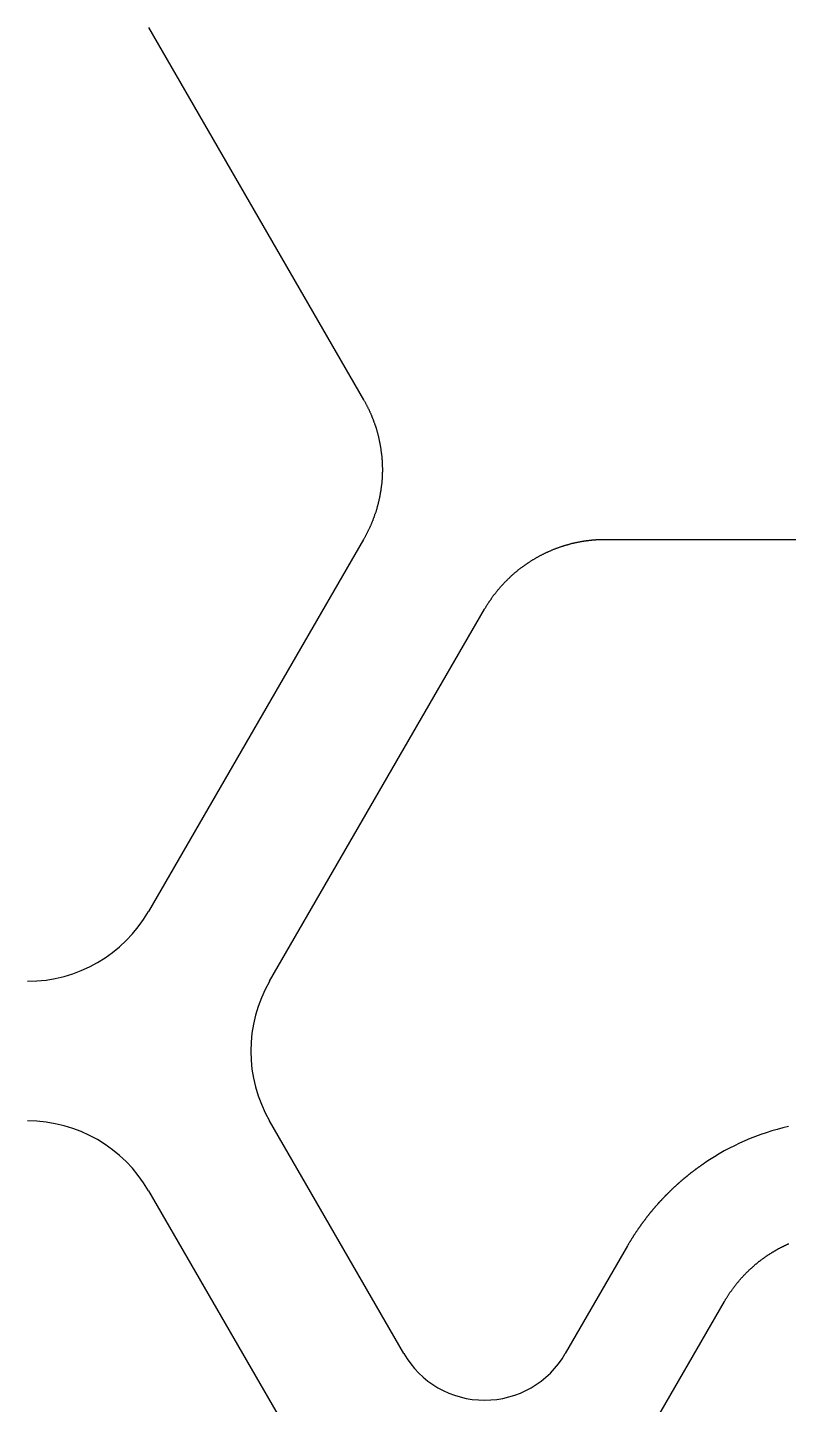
# Model space of a CAD drawing. Extents: x 442 to 745, y 5 to 355.
# Drawn here: x 698.63 to 705.36, y 271.19 to 283.38 of the extents above; entities that cross this region are included whole.
import ezdxf

# ---------------------------------------------------------------- set-up
doc = ezdxf.new("R2010")
doc.units = 0
doc.layers.add('VISIBLE__ANSI_', color=7, linetype='CONTINUOUS')

msp = doc.modelspace()

# ---------------------------------------------------------------- linework, layer by layer
at = {"layer": 'VISIBLE__ANSI_'}
for p, q in [((699.705, 283.38), (701.606, 280.086)), ((701.606, 278.85), (699.705, 275.556)), ((703.746, 278.85), (707.597, 278.85)), ((700.774, 274.939), (702.676, 278.233)), ((701.963, 271.645), (700.774, 273.703)), ((699.705, 273.086), (701.606, 269.792)), ((703.941, 272.599), (703.389, 271.645)), ((700.715, 265.036), (704.797, 272.105))]:
    msp.add_line(p, q, dxfattribs=at)
for points in [[(701.606, 280.086, 0), (701.609, 280.081, 0), (701.612, 280.077, 0), (701.614, 280.072, 0), (701.617, 280.068, 0), (701.619, 280.063, 0), (701.622, 280.059, 0), (701.624, 280.054, 0), (701.626, 280.05, 0), (701.629, 280.045, 0), (701.631, 280.04, 0), (701.634, 280.036, 0), (701.636, 280.031, 0), (701.638, 280.027, 0), (701.641, 280.022, 0), (701.643, 280.018, 0), (701.645, 280.013, 0), (701.647, 280.008, 0), (701.65, 280.004, 0), (701.652, 279.999, 0), (701.654, 279.995, 0), (701.656, 279.99, 0), (701.658, 279.985, 0), (701.66, 279.981, 0), (701.662, 279.976, 0), (701.665, 279.972, 0), (701.667, 279.967, 0), (701.669, 279.962, 0), (701.671, 279.958, 0), (701.673, 279.953, 0), (701.675, 279.948, 0), (701.677, 279.944, 0), (701.679, 279.939, 0), (701.68, 279.934, 0), (701.682, 279.93, 0), (701.684, 279.925, 0), (701.686, 279.92, 0), (701.688, 279.916, 0), (701.69, 279.911, 0), (701.691, 279.906, 0), (701.693, 279.902, 0), (701.695, 279.897, 0), (701.697, 279.892, 0), (701.698, 279.887, 0), (701.7, 279.883, 0), (701.702, 279.878, 0), (701.703, 279.873, 0), (701.705, 279.869, 0), (701.707, 279.864, 0), (701.708, 279.859, 0), (701.71, 279.855, 0), (701.711, 279.85, 0), (701.713, 279.845, 0), (701.714, 279.841, 0), (701.716, 279.836, 0), (701.717, 279.831, 0), (701.719, 279.826, 0), (701.72, 279.822, 0), (701.722, 279.817, 0), (701.723, 279.812, 0), (701.724, 279.808, 0), (701.726, 279.803, 0), (701.727, 279.798, 0), (701.728, 279.794, 0), (701.729, 279.789, 0), (701.731, 279.784, 0), (701.732, 279.78, 0), (701.733, 279.775, 0), (701.734, 279.77, 0), (701.736, 279.765, 0), (701.737, 279.761, 0), (701.738, 279.756, 0), (701.739, 279.751, 0), (701.74, 279.746, 0), (701.741, 279.742, 0), (701.742, 279.737, 0), (701.743, 279.732, 0), (701.744, 279.727, 0), (701.745, 279.722, 0), (701.746, 279.717, 0), (701.747, 279.713, 0), (701.748, 279.708, 0), (701.749, 279.703, 0), (701.75, 279.698, 0), (701.751, 279.693, 0), (701.752, 279.688, 0), (701.753, 279.683, 0), (701.754, 279.678, 0), (701.755, 279.673, 0), (701.755, 279.669, 0), (701.756, 279.664, 0), (701.757, 279.659, 0), (701.758, 279.654, 0), (701.758, 279.649, 0), (701.759, 279.644, 0), (701.76, 279.639, 0), (701.76, 279.634, 0), (701.761, 279.629, 0), (701.762, 279.624, 0), (701.762, 279.619, 0), (701.763, 279.614, 0), (701.764, 279.609, 0), (701.764, 279.604, 0), (701.765, 279.599, 0), (701.765, 279.594, 0), (701.766, 279.589, 0), (701.766, 279.584, 0), (701.767, 279.579, 0), (701.767, 279.574, 0), (701.768, 279.568, 0), (701.768, 279.563, 0), (701.768, 279.558, 0), (701.769, 279.553, 0), (701.769, 279.548, 0), (701.769, 279.543, 0), (701.77, 279.538, 0), (701.77, 279.533, 0), (701.77, 279.528, 0), (701.77, 279.523, 0), (701.771, 279.518, 0), (701.771, 279.513, 0), (701.771, 279.507, 0), (701.771, 279.502, 0), (701.771, 279.497, 0), (701.771, 279.492, 0), (701.772, 279.487, 0), (701.772, 279.482, 0), (701.772, 279.477, 0), (701.772, 279.472, 0), (701.772, 279.466, 0), (701.772, 279.461, 0), (701.772, 279.456, 0), (701.772, 279.451, 0), (701.772, 279.446, 0), (701.771, 279.441, 0), (701.771, 279.436, 0), (701.771, 279.43, 0), (701.771, 279.425, 0), (701.771, 279.42, 0), (701.771, 279.415, 0), (701.77, 279.41, 0), (701.77, 279.405, 0), (701.77, 279.4, 0), (701.77, 279.394, 0), (701.769, 279.389, 0), (701.769, 279.384, 0), (701.769, 279.379, 0), (701.768, 279.374, 0), (701.768, 279.369, 0), (701.767, 279.364, 0), (701.767, 279.358, 0), (701.767, 279.353, 0), (701.766, 279.348, 0), (701.766, 279.343, 0), (701.765, 279.338, 0), (701.764, 279.333, 0), (701.764, 279.328, 0), (701.763, 279.322, 0), (701.763, 279.317, 0), (701.762, 279.312, 0), (701.761, 279.307, 0), (701.761, 279.302, 0), (701.76, 279.297, 0), (701.759, 279.292, 0), (701.759, 279.286, 0), (701.758, 279.281, 0), (701.757, 279.276, 0), (701.756, 279.271, 0), (701.755, 279.266, 0), (701.754, 279.261, 0), (701.754, 279.256, 0), (701.753, 279.251, 0), (701.752, 279.246, 0), (701.751, 279.241, 0), (701.75, 279.235, 0), (701.749, 279.23, 0), (701.748, 279.225, 0), (701.747, 279.22, 0), (701.746, 279.215, 0), (701.745, 279.21, 0), (701.743, 279.205, 0), (701.742, 279.2, 0), (701.741, 279.195, 0), (701.74, 279.19, 0), (701.739, 279.185, 0), (701.738, 279.18, 0), (701.736, 279.175, 0), (701.735, 279.17, 0), (701.734, 279.165, 0), (701.733, 279.16, 0), (701.731, 279.155, 0), (701.73, 279.15, 0), (701.729, 279.145, 0), (701.727, 279.14, 0), (701.726, 279.135, 0), (701.724, 279.13, 0), (701.723, 279.125, 0), (701.722, 279.12, 0), (701.72, 279.115, 0), (701.719, 279.11, 0), (701.717, 279.105, 0), (701.716, 279.1, 0), (701.714, 279.095, 0), (701.713, 279.091, 0), (701.711, 279.086, 0), (701.709, 279.081, 0), (701.708, 279.076, 0), (701.706, 279.071, 0), (701.704, 279.066, 0), (701.703, 279.061, 0), (701.701, 279.056, 0), (701.699, 279.052, 0), (701.698, 279.047, 0), (701.696, 279.042, 0), (701.694, 279.037, 0), (701.692, 279.032, 0), (701.69, 279.028, 0), (701.689, 279.023, 0), (701.687, 279.018, 0), (701.685, 279.013, 0), (701.683, 279.009, 0), (701.681, 279.004, 0), (701.679, 278.999, 0), (701.677, 278.994, 0), (701.675, 278.99, 0), (701.673, 278.985, 0), (701.671, 278.98, 0), (701.669, 278.976, 0), (701.667, 278.971, 0), (701.665, 278.966, 0), (701.663, 278.962, 0), (701.661, 278.957, 0), (701.659, 278.953, 0), (701.657, 278.948, 0), (701.655, 278.943, 0), (701.653, 278.939, 0), (701.651, 278.934, 0), (701.648, 278.93, 0), (701.646, 278.925, 0), (701.644, 278.921, 0), (701.642, 278.916, 0), (701.639, 278.912, 0), (701.637, 278.907, 0), (701.635, 278.903, 0), (701.633, 278.898, 0), (701.63, 278.894, 0), (701.628, 278.889, 0), (701.626, 278.885, 0), (701.623, 278.881, 0), (701.621, 278.876, 0), (701.619, 278.872, 0), (701.616, 278.868, 0), (701.614, 278.863, 0), (701.611, 278.859, 0), (701.609, 278.855, 0), (701.606, 278.85, 0)], [(702.676, 278.233, 0), (702.679, 278.237, 0), (702.681, 278.241, 0), (702.684, 278.245, 0), (702.686, 278.25, 0), (702.689, 278.254, 0), (702.691, 278.258, 0), (702.694, 278.262, 0), (702.697, 278.267, 0), (702.699, 278.271, 0), (702.702, 278.275, 0), (702.705, 278.279, 0), (702.707, 278.284, 0), (702.71, 278.288, 0), (702.713, 278.292, 0), (702.716, 278.296, 0), (702.718, 278.3, 0), (702.721, 278.305, 0), (702.724, 278.309, 0), (702.727, 278.313, 0), (702.73, 278.317, 0), (702.733, 278.321, 0), (702.736, 278.325, 0), (702.738, 278.329, 0), (702.741, 278.333, 0), (702.744, 278.338, 0), (702.747, 278.342, 0), (702.75, 278.346, 0), (702.753, 278.35, 0), (702.756, 278.354, 0), (702.759, 278.358, 0), (702.762, 278.362, 0), (702.766, 278.366, 0), (702.769, 278.37, 0), (702.772, 278.374, 0), (702.775, 278.378, 0), (702.778, 278.382, 0), (702.781, 278.386, 0), (702.785, 278.39, 0), (702.788, 278.394, 0), (702.791, 278.398, 0), (702.794, 278.402, 0), (702.798, 278.406, 0), (702.801, 278.41, 0), (702.804, 278.414, 0), (702.807, 278.418, 0), (702.811, 278.422, 0), (702.814, 278.425, 0), (702.818, 278.429, 0), (702.821, 278.433, 0), (702.824, 278.437, 0), (702.828, 278.441, 0), (702.831, 278.445, 0), (702.835, 278.448, 0), (702.838, 278.452, 0), (702.842, 278.456, 0), (702.845, 278.46, 0), (702.849, 278.464, 0), (702.852, 278.467, 0), (702.856, 278.471, 0), (702.859, 278.475, 0), (702.863, 278.478, 0), (702.867, 278.482, 0), (702.87, 278.486, 0), (702.874, 278.489, 0), (702.878, 278.493, 0), (702.881, 278.497, 0), (702.885, 278.5, 0), (702.889, 278.504, 0), (702.892, 278.508, 0), (702.896, 278.511, 0), (702.9, 278.515, 0), (702.904, 278.518, 0), (702.907, 278.522, 0), (702.911, 278.525, 0), (702.915, 278.529, 0), (702.919, 278.532, 0), (702.923, 278.536, 0), (702.927, 278.539, 0), (702.93, 278.543, 0), (702.934, 278.546, 0), (702.938, 278.549, 0), (702.942, 278.553, 0), (702.946, 278.556, 0), (702.95, 278.56, 0), (702.954, 278.563, 0), (702.958, 278.566, 0), (702.962, 278.57, 0), (702.966, 278.573, 0), (702.97, 278.576, 0), (702.974, 278.579, 0), (702.978, 278.583, 0), (702.982, 278.586, 0), (702.986, 278.589, 0), (702.99, 278.592, 0), (702.994, 278.595, 0), (702.998, 278.598, 0), (703.003, 278.602, 0), (703.007, 278.605, 0), (703.011, 278.608, 0), (703.015, 278.611, 0), (703.019, 278.614, 0), (703.023, 278.617, 0), (703.028, 278.62, 0), (703.032, 278.623, 0), (703.036, 278.626, 0), (703.04, 278.629, 0), (703.044, 278.632, 0), (703.049, 278.635, 0), (703.053, 278.638, 0), (703.057, 278.64, 0), (703.062, 278.643, 0), (703.066, 278.646, 0), (703.07, 278.649, 0), (703.075, 278.652, 0), (703.079, 278.655, 0), (703.083, 278.657, 0), (703.088, 278.66, 0), (703.092, 278.663, 0), (703.096, 278.665, 0), (703.101, 278.668, 0), (703.105, 278.671, 0), (703.11, 278.673, 0), (703.114, 278.676, 0), (703.118, 278.679, 0), (703.123, 278.681, 0), (703.127, 278.684, 0), (703.132, 278.686, 0), (703.136, 278.689, 0), (703.141, 278.692, 0), (703.145, 278.694, 0), (703.15, 278.696, 0), (703.154, 278.699, 0), (703.159, 278.701, 0), (703.163, 278.704, 0), (703.168, 278.706, 0), (703.172, 278.709, 0), (703.177, 278.711, 0), (703.181, 278.713, 0), (703.186, 278.716, 0), (703.19, 278.718, 0), (703.195, 278.72, 0), (703.199, 278.722, 0), (703.204, 278.725, 0), (703.209, 278.727, 0), (703.213, 278.729, 0), (703.218, 278.731, 0), (703.222, 278.733, 0), (703.227, 278.736, 0), (703.231, 278.738, 0), (703.236, 278.74, 0), (703.241, 278.742, 0), (703.245, 278.744, 0), (703.25, 278.746, 0), (703.255, 278.748, 0), (703.259, 278.75, 0), (703.264, 278.752, 0), (703.268, 278.754, 0), (703.273, 278.756, 0), (703.278, 278.758, 0), (703.282, 278.76, 0), (703.287, 278.762, 0), (703.292, 278.764, 0), (703.296, 278.765, 0), (703.301, 278.767, 0), (703.306, 278.769, 0), (703.31, 278.771, 0), (703.315, 278.773, 0), (703.32, 278.774, 0), (703.324, 278.776, 0), (703.329, 278.778, 0), (703.334, 278.779, 0), (703.338, 278.781, 0), (703.343, 278.783, 0), (703.348, 278.784, 0), (703.352, 278.786, 0), (703.357, 278.787, 0), (703.362, 278.789, 0), (703.367, 278.791, 0), (703.371, 278.792, 0), (703.376, 278.794, 0), (703.381, 278.795, 0), (703.385, 278.796, 0), (703.39, 278.798, 0), (703.395, 278.799, 0), (703.399, 278.801, 0), (703.404, 278.802, 0), (703.409, 278.803, 0), (703.413, 278.805, 0), (703.418, 278.806, 0), (703.423, 278.807, 0), (703.427, 278.809, 0), (703.432, 278.81, 0), (703.437, 278.811, 0), (703.442, 278.812, 0), (703.446, 278.813, 0), (703.451, 278.815, 0), (703.456, 278.816, 0), (703.461, 278.817, 0), (703.465, 278.818, 0), (703.47, 278.819, 0), (703.475, 278.82, 0), (703.48, 278.821, 0), (703.485, 278.822, 0), (703.489, 278.823, 0), (703.494, 278.824, 0), (703.499, 278.825, 0), (703.504, 278.826, 0), (703.509, 278.827, 0), (703.514, 278.828, 0), (703.519, 278.829, 0), (703.523, 278.83, 0), (703.528, 278.831, 0), (703.533, 278.832, 0), (703.538, 278.833, 0), (703.543, 278.833, 0), (703.548, 278.834, 0), (703.553, 278.835, 0), (703.558, 278.836, 0), (703.563, 278.837, 0), (703.568, 278.837, 0), (703.573, 278.838, 0), (703.578, 278.839, 0), (703.583, 278.839, 0), (703.588, 278.84, 0), (703.593, 278.841, 0), (703.598, 278.841, 0), (703.603, 278.842, 0), (703.608, 278.843, 0), (703.613, 278.843, 0), (703.618, 278.844, 0), (703.623, 278.844, 0), (703.628, 278.845, 0), (703.633, 278.845, 0), (703.638, 278.846, 0), (703.643, 278.846, 0), (703.649, 278.846, 0), (703.654, 278.847, 0), (703.659, 278.847, 0), (703.664, 278.848, 0), (703.669, 278.848, 0), (703.674, 278.848, 0), (703.679, 278.848, 0), (703.684, 278.849, 0), (703.689, 278.849, 0), (703.695, 278.849, 0), (703.7, 278.849, 0), (703.705, 278.85, 0), (703.71, 278.85, 0), (703.715, 278.85, 0), (703.72, 278.85, 0), (703.725, 278.85, 0), (703.731, 278.85, 0), (703.736, 278.85, 0), (703.741, 278.85, 0), (703.746, 278.85, 0)], [(704.623, 273.331, 0), (704.621, 273.33, 0), (704.619, 273.328, 0), (704.618, 273.327, 0), (704.616, 273.326, 0), (704.614, 273.325, 0), (704.612, 273.324, 0), (704.61, 273.322, 0), (704.609, 273.321, 0), (704.607, 273.32, 0), (704.605, 273.319, 0), (704.603, 273.318, 0), (704.602, 273.316, 0), (704.6, 273.315, 0), (704.598, 273.314, 0), (704.596, 273.313, 0), (704.594, 273.311, 0), (704.592, 273.31, 0), (704.591, 273.309, 0), (704.589, 273.307, 0), (704.587, 273.306, 0), (704.585, 273.305, 0), (704.583, 273.304, 0), (704.581, 273.302, 0), (704.579, 273.301, 0), (704.578, 273.3, 0), (704.576, 273.298, 0), (704.574, 273.297, 0), (704.572, 273.296, 0), (704.57, 273.294, 0), (704.568, 273.293, 0), (704.566, 273.291, 0), (704.564, 273.29, 0), (704.563, 273.289, 0), (704.561, 273.287, 0), (704.559, 273.286, 0), (704.557, 273.284, 0), (704.555, 273.283, 0), (704.553, 273.282, 0), (704.551, 273.28, 0), (704.549, 273.279, 0), (704.547, 273.277, 0), (704.545, 273.276, 0), (704.543, 273.274, 0), (704.541, 273.273, 0), (704.539, 273.272, 0), (704.537, 273.27, 0), (704.535, 273.269, 0), (704.533, 273.267, 0), (704.531, 273.266, 0), (704.529, 273.264, 0), (704.527, 273.263, 0), (704.525, 273.261, 0), (704.523, 273.26, 0), (704.521, 273.258, 0), (704.519, 273.257, 0), (704.517, 273.255, 0), (704.515, 273.254, 0), (704.513, 273.252, 0), (704.511, 273.251, 0), (704.509, 273.249, 0), (704.507, 273.247, 0), (704.505, 273.246, 0), (704.503, 273.244, 0), (704.501, 273.243, 0), (704.499, 273.241, 0), (704.497, 273.24, 0), (704.495, 273.238, 0), (704.493, 273.236, 0), (704.491, 273.235, 0), (704.489, 273.233, 0), (704.487, 273.231, 0), (704.485, 273.23, 0), (704.483, 273.228, 0), (704.481, 273.227, 0), (704.479, 273.225, 0), (704.477, 273.223, 0), (704.475, 273.222, 0), (704.473, 273.22, 0), (704.471, 273.218, 0), (704.469, 273.217, 0), (704.466, 273.215, 0), (704.464, 273.213, 0), (704.462, 273.212, 0), (704.46, 273.21, 0), (704.458, 273.208, 0), (704.456, 273.206, 0), (704.454, 273.205, 0), (704.452, 273.203, 0), (704.45, 273.201, 0), (704.448, 273.2, 0), (704.446, 273.198, 0), (704.443, 273.196, 0), (704.441, 273.194, 0), (704.439, 273.193, 0), (704.437, 273.191, 0), (704.435, 273.189, 0), (704.433, 273.187, 0), (704.431, 273.185, 0), (704.429, 273.184, 0), (704.427, 273.182, 0), (704.424, 273.18, 0), (704.422, 273.178, 0), (704.42, 273.176, 0), (704.418, 273.175, 0), (704.416, 273.173, 0), (704.414, 273.171, 0), (704.412, 273.169, 0), (704.41, 273.167, 0), (704.407, 273.166, 0), (704.405, 273.164, 0), (704.403, 273.162, 0), (704.401, 273.16, 0), (704.399, 273.158, 0), (704.397, 273.156, 0), (704.395, 273.154, 0), (704.393, 273.152, 0), (704.39, 273.151, 0), (704.388, 273.149, 0), (704.386, 273.147, 0), (704.384, 273.145, 0), (704.382, 273.143, 0), (704.38, 273.141, 0), (704.378, 273.139, 0), (704.375, 273.137, 0), (704.373, 273.135, 0), (704.371, 273.133, 0), (704.369, 273.131, 0), (704.367, 273.129, 0), (704.365, 273.127, 0), (704.363, 273.125, 0), (704.36, 273.123, 0), (704.358, 273.121, 0), (704.356, 273.12, 0), (704.354, 273.118, 0), (704.352, 273.116, 0), (704.35, 273.114, 0), (704.347, 273.112, 0), (704.345, 273.11, 0), (704.343, 273.108, 0), (704.341, 273.105, 0), (704.339, 273.103, 0), (704.337, 273.101, 0), (704.335, 273.099, 0), (704.332, 273.097, 0), (704.33, 273.095, 0), (704.328, 273.093, 0), (704.326, 273.091, 0), (704.324, 273.089, 0), (704.322, 273.087, 0), (704.32, 273.085, 0), (704.317, 273.083, 0), (704.315, 273.081, 0), (704.313, 273.079, 0), (704.311, 273.077, 0), (704.309, 273.074, 0), (704.307, 273.072, 0), (704.304, 273.07, 0), (704.302, 273.068, 0), (704.3, 273.066, 0), (704.298, 273.064, 0), (704.295, 273.061, 0), (704.293, 273.059, 0), (704.291, 273.057, 0), (704.289, 273.055, 0), (704.287, 273.052, 0), (704.284, 273.05, 0), (704.282, 273.048, 0), (704.28, 273.046, 0), (704.278, 273.043, 0), (704.275, 273.041, 0), (704.273, 273.039, 0), (704.271, 273.036, 0), (704.269, 273.034, 0), (704.266, 273.032, 0), (704.264, 273.029, 0), (704.262, 273.027, 0), (704.259, 273.024, 0), (704.257, 273.022, 0), (704.255, 273.02, 0), (704.253, 273.017, 0), (704.25, 273.015, 0), (704.248, 273.012, 0), (704.246, 273.01, 0), (704.243, 273.007, 0), (704.241, 273.005, 0), (704.239, 273.002, 0), (704.236, 273, 0), (704.234, 272.997, 0), (704.232, 272.995, 0), (704.229, 272.992, 0), (704.227, 272.99, 0), (704.225, 272.987, 0), (704.222, 272.985, 0), (704.22, 272.982, 0), (704.218, 272.98, 0), (704.215, 272.977, 0), (704.213, 272.974, 0), (704.211, 272.972, 0), (704.208, 272.969, 0), (704.206, 272.967, 0), (704.204, 272.964, 0), (704.201, 272.961, 0), (704.199, 272.959, 0), (704.197, 272.956, 0), (704.194, 272.953, 0), (704.192, 272.951, 0), (704.19, 272.948, 0), (704.187, 272.945, 0), (704.185, 272.942, 0), (704.182, 272.94, 0), (704.18, 272.937, 0), (704.178, 272.934, 0), (704.175, 272.931, 0), (704.173, 272.929, 0), (704.171, 272.926, 0), (704.168, 272.923, 0), (704.166, 272.92, 0), (704.164, 272.918, 0), (704.161, 272.915, 0), (704.159, 272.912, 0), (704.157, 272.909, 0), (704.154, 272.906, 0), (704.152, 272.903, 0), (704.149, 272.901, 0), (704.147, 272.898, 0), (704.145, 272.895, 0), (704.142, 272.892, 0), (704.14, 272.889, 0), (704.138, 272.886, 0), (704.135, 272.883, 0), (704.133, 272.88, 0), (704.131, 272.877, 0), (704.128, 272.874, 0), (704.126, 272.871, 0), (704.124, 272.868, 0), (704.121, 272.866, 0), (704.119, 272.863, 0), (704.117, 272.86, 0), (704.114, 272.857, 0), (704.112, 272.854, 0), (704.11, 272.851, 0), (704.107, 272.848, 0), (704.105, 272.845, 0), (704.103, 272.841, 0), (704.1, 272.838, 0), (704.098, 272.835, 0), (704.096, 272.832, 0), (704.093, 272.829, 0), (704.091, 272.826, 0), (704.089, 272.823, 0), (704.086, 272.82, 0), (704.084, 272.817, 0), (704.082, 272.814, 0), (704.079, 272.811, 0), (704.077, 272.808, 0), (704.075, 272.805, 0), (704.073, 272.801, 0), (704.07, 272.798, 0), (704.068, 272.795, 0), (704.066, 272.792, 0), (704.063, 272.789, 0), (704.061, 272.786, 0), (704.059, 272.783, 0), (704.057, 272.779, 0), (704.054, 272.776, 0), (704.052, 272.773, 0), (704.05, 272.77, 0), (704.048, 272.767, 0), (704.045, 272.763, 0), (704.043, 272.76, 0), (704.041, 272.757, 0), (704.039, 272.754, 0), (704.036, 272.751, 0), (704.034, 272.747, 0), (704.032, 272.744, 0), (704.03, 272.741, 0), (704.028, 272.738, 0), (704.025, 272.734, 0), (704.023, 272.731, 0), (704.021, 272.728, 0), (704.019, 272.725, 0), (704.017, 272.721, 0), (704.014, 272.718, 0), (704.012, 272.715, 0), (704.01, 272.712, 0), (704.008, 272.708, 0), (704.006, 272.705, 0), (704.004, 272.702, 0), (704.002, 272.699, 0), (703.999, 272.695, 0), (703.997, 272.692, 0), (703.995, 272.689, 0), (703.993, 272.685, 0), (703.991, 272.682, 0), (703.989, 272.679, 0), (703.987, 272.676, 0), (703.985, 272.672, 0), (703.983, 272.669, 0), (703.981, 272.666, 0), (703.979, 272.662, 0), (703.976, 272.659, 0), (703.974, 272.656, 0), (703.972, 272.652, 0), (703.97, 272.649, 0), (703.968, 272.646, 0), (703.966, 272.643, 0), (703.964, 272.639, 0), (703.962, 272.636, 0), (703.96, 272.633, 0), (703.958, 272.629, 0), (703.956, 272.626, 0), (703.954, 272.623, 0), (703.952, 272.619, 0), (703.95, 272.616, 0), (703.948, 272.613, 0), (703.946, 272.609, 0), (703.945, 272.606, 0), (703.943, 272.603, 0), (703.941, 272.599, 0)], [(704.797, 272.105, 0), (704.799, 272.11, 0), (704.802, 272.114, 0), (704.804, 272.119, 0), (704.807, 272.123, 0), (704.81, 272.128, 0), (704.812, 272.132, 0), (704.815, 272.136, 0), (704.818, 272.141, 0), (704.821, 272.145, 0), (704.823, 272.15, 0), (704.826, 272.154, 0), (704.829, 272.158, 0), (704.832, 272.163, 0), (704.835, 272.167, 0), (704.837, 272.171, 0), (704.84, 272.176, 0), (704.843, 272.18, 0), (704.846, 272.184, 0), (704.849, 272.188, 0), (704.852, 272.193, 0), (704.855, 272.197, 0), (704.858, 272.201, 0), (704.861, 272.205, 0), (704.864, 272.209, 0), (704.867, 272.213, 0), (704.87, 272.218, 0), (704.873, 272.222, 0), (704.876, 272.226, 0), (704.879, 272.23, 0), (704.882, 272.234, 0), (704.885, 272.238, 0), (704.888, 272.242, 0), (704.891, 272.246, 0), (704.894, 272.25, 0), (704.897, 272.254, 0), (704.901, 272.258, 0), (704.904, 272.262, 0), (704.907, 272.266, 0), (704.91, 272.27, 0), (704.913, 272.274, 0), (704.917, 272.277, 0), (704.92, 272.281, 0), (704.923, 272.285, 0), (704.926, 272.289, 0), (704.929, 272.293, 0), (704.933, 272.296, 0), (704.936, 272.3, 0), (704.939, 272.304, 0), (704.943, 272.308, 0), (704.946, 272.311, 0), (704.949, 272.315, 0), (704.952, 272.319, 0), (704.956, 272.322, 0), (704.959, 272.326, 0), (704.962, 272.33, 0), (704.966, 272.333, 0), (704.969, 272.337, 0), (704.973, 272.34, 0), (704.976, 272.344, 0), (704.979, 272.347, 0), (704.983, 272.351, 0), (704.986, 272.354, 0), (704.99, 272.358, 0), (704.993, 272.361, 0), (704.996, 272.365, 0), (705, 272.368, 0), (705.003, 272.371, 0), (705.007, 272.375, 0), (705.01, 272.378, 0), (705.014, 272.381, 0), (705.017, 272.385, 0), (705.021, 272.388, 0), (705.024, 272.391, 0), (705.028, 272.394, 0), (705.031, 272.398, 0), (705.035, 272.401, 0), (705.038, 272.404, 0), (705.042, 272.407, 0), (705.045, 272.41, 0), (705.049, 272.413, 0), (705.052, 272.416, 0), (705.056, 272.419, 0), (705.059, 272.423, 0), (705.063, 272.426, 0), (705.066, 272.429, 0), (705.07, 272.432, 0), (705.073, 272.435, 0), (705.077, 272.438, 0), (705.08, 272.44, 0), (705.084, 272.443, 0), (705.088, 272.446, 0), (705.091, 272.449, 0), (705.095, 272.452, 0), (705.098, 272.455, 0), (705.102, 272.458, 0), (705.105, 272.461, 0), (705.109, 272.463, 0), (705.113, 272.466, 0), (705.116, 272.469, 0), (705.12, 272.472, 0), (705.123, 272.474, 0), (705.127, 272.477, 0), (705.13, 272.48, 0), (705.134, 272.482, 0), (705.138, 272.485, 0), (705.141, 272.488, 0), (705.145, 272.49, 0), (705.148, 272.493, 0), (705.152, 272.495, 0), (705.155, 272.498, 0), (705.159, 272.5, 0), (705.163, 272.503, 0), (705.166, 272.505, 0), (705.17, 272.508, 0), (705.173, 272.51, 0), (705.177, 272.513, 0), (705.18, 272.515, 0), (705.184, 272.517, 0), (705.188, 272.52, 0), (705.191, 272.522, 0), (705.195, 272.524, 0), (705.198, 272.527, 0), (705.202, 272.529, 0), (705.205, 272.531, 0), (705.209, 272.533, 0), (705.212, 272.536, 0), (705.216, 272.538, 0), (705.219, 272.54, 0), (705.223, 272.542, 0), (705.226, 272.544, 0), (705.23, 272.546, 0), (705.233, 272.548, 0), (705.237, 272.551, 0), (705.24, 272.553, 0), (705.244, 272.555, 0), (705.247, 272.557, 0), (705.251, 272.559, 0), (705.254, 272.561, 0), (705.258, 272.563, 0), (705.262, 272.565, 0), (705.265, 272.567, 0), (705.269, 272.569, 0), (705.272, 272.571, 0), (705.276, 272.573, 0), (705.279, 272.574, 0), (705.283, 272.576, 0), (705.286, 272.578, 0), (705.29, 272.58, 0), (705.293, 272.582, 0), (705.297, 272.584, 0), (705.3, 272.586, 0), (705.304, 272.587, 0), (705.308, 272.589, 0), (705.311, 272.591, 0), (705.315, 272.593, 0), (705.318, 272.595, 0), (705.322, 272.596, 0), (705.325, 272.598, 0), (705.329, 272.6, 0), (705.333, 272.602, 0), (705.336, 272.603, 0), (705.34, 272.605, 0), (705.343, 272.607, 0), (705.347, 272.608, 0), (705.35, 272.61, 0), (705.354, 272.612, 0), (705.358, 272.613, 0), (705.361, 272.615, 0), (705.365, 272.616, 0)]]:
    msp.add_polyline3d(points, dxfattribs=at)
for centre, radius, start, end in [((698.635, 276.174), 1.235, 270, 330), ((701.844, 274.321), 1.235, 150, 210), ((698.635, 272.468), 1.235, 30, 90), ((705.866, 271.488), 2.224, 103.0937, 124.0057), ((702.676, 272.056), 0.824, 210, 330)]:
    msp.add_arc(centre, radius, start, end, dxfattribs=at)

doc.saveas('drawing.dxf')
